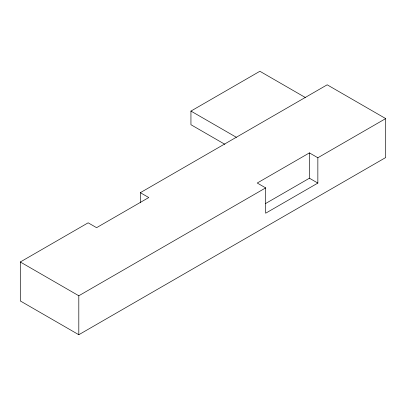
<?xml version="1.0" encoding="UTF-8"?>
<svg xmlns="http://www.w3.org/2000/svg" width="406" height="406" viewBox="0 0 406 406"><rect width="100%" height="100%" fill="white"/><g stroke="black" fill="none" stroke-linecap="round" stroke-linejoin="round"><path stroke-width="0.61" d="M224.863 144.303L190.942 124.713L190.942 111.082L259.886 71.273L305.302 97.491M140.344 192.677L327.19 84.803L385.7 118.588L385.7 157.548L78.81 334.727L20.3 300.947L20.3 261.987L88.153 222.813L96.577 227.675L148.769 197.544L140.344 192.677L140.344 202.807M317.852 157.756L309.428 152.895L257.237 183.025L265.661 187.892L265.661 213.216L317.852 183.081L317.852 157.756L385.7 118.588M20.3 261.987L78.81 295.766L265.661 187.892M265.473 203.594L309.428 178.219L317.852 183.081M190.942 111.082L236.358 137.299M309.428 152.895L309.428 178.219M78.81 295.766L78.81 334.727"/></g></svg>
